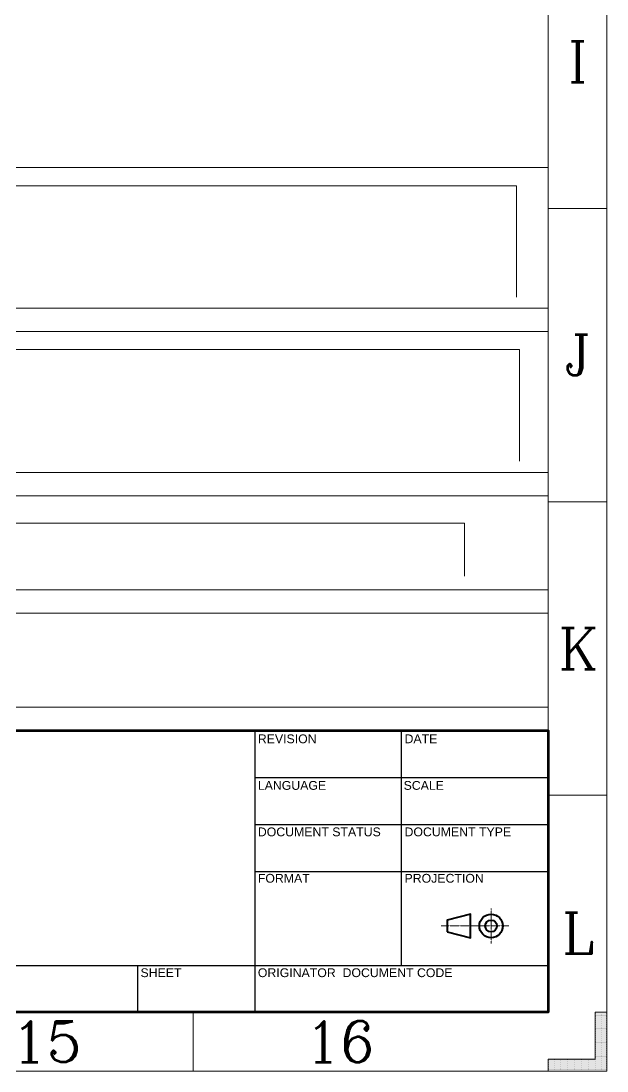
# Model space of a CAD drawing. Header units: metres. Extents: x 0 to 551036, y 0 to 1845929.
# Drawn here: x 550037 to 551036, y 1839989 to 1841778 of the extents above; entities that cross this region are included whole.
import ezdxf
from ezdxf.enums import TextEntityAlignment as Align

# ---------------------------------------------------------------- set-up
doc = ezdxf.new("R2010")
doc.units = ezdxf.units.M
doc.header["$MEASUREMENT"] = 0
doc.linetypes.add('DASHDOT', pattern=[1, 0.5, -0.25, 0, -0.25])
doc.layers.add('_0', color=7, linetype='Continuous', lineweight=0)
doc.styles.add('ROMANC', font='romanc.shx')
doc.styles.add('SEPECEN', font='arial.ttf')

# ---------------------------------------------------------------- blocks, each defined once
blk = doc.blocks.new('jqfh')
h = blk.add_hatch()
h.set_pattern_fill('DOTS', color=256, pattern_type=2)
h.set_pattern_definition([(0, (-33919.1525, -3013.3446), (0.79375, 1.5875), [0, -1.5875])])
h.paths.add_polyline_path([(20, -20), (100, -20), (100, 0), (0, 0), (0, -100), (20, -100)])
at = {"lineweight": 0, "flags": 128}
blk.add_lwpolyline([(0, 0), (0, -100), (20, -100), (20, -20), (100, -20), (100, 0), (0, 0)], close=True, dxfattribs=at)
blk = doc.blocks.new('TYF')
at = {"color": 7, "linetype": 'DASHDOT'}
for p, q in [((27.5, -30), (27.5, 30)), ((57.5, 0), (-57.5, 0))]:
    blk.add_line(p, q, dxfattribs=at)
at = {"lineweight": 40, "flags": 128}
blk.add_lwpolyline([(-47.5, -10), (-7.5, -20), (-7.5, 20), (-47.5, 10), (-47.5, -10)], close=True, dxfattribs=at)
at = {"lineweight": 40}
for radius in [20, 10]:
    blk.add_circle((27.5, 0), radius, dxfattribs=at)
blk = doc.blocks.new('A1E')
for p, q in [((6510, 1540), (8310, 1540)), ((8310, 1470), (8410, 1470)), ((6510, 1260), (8310, 1260)), ((6510, 1020), (8310, 1020)), ((8310, 970), (8410, 970)), ((6510, 820), (8310, 820)), ((8310, 500), (8310, 580)), ((8310, 470), (8410, 470)), ((7705, 100), (7705, 0))]:
    blk.add_line(p, q)
at = {"lineweight": 30}
for p, q in [((7810, 580), (7810, 100)), ((7810, 580), (8310, 580)), ((8060, 180), (8060, 580)), ((7810, 500), (8310, 500)), ((7810, 420), (8310, 420)), ((7810, 340), (8310, 340)), ((6510, 180), (8310, 180)), ((7610, 180), (7610, 100))]:
    blk.add_line(p, q, dxfattribs=at)
at = {"flags": 128}
for points in [[(0, 0), (8410, 0), (8410, 5940), (0, 5940), (0, 0)], [(250, 100), (8310, 100), (8310, 5840), (250, 5840), (250, 100)], [(6510, 1300), (8310, 1300), (8310, 1540), (6510, 1540), (6510, 1300)], [(6510, 1020), (8310, 1020), (8310, 1260), (6510, 1260), (6510, 1020)], [(6510, 820), (8310, 820), (8310, 980), (6510, 980), (6510, 820)], [(6510, 620), (8310, 620), (8310, 780), (6510, 780), (6510, 620)]]:
    blk.add_lwpolyline(points, close=True, dxfattribs=at)
for points in [[(6555.6, 1318.6), (6555.6, 1508.6), (8255.6, 1508.6), (8256, 1318.6)], [(6560.1, 1039.4), (6560.1, 1229.4), (8260.9, 1229.4), (8260.9, 1039.4)], [(7027.4, 843.5), (7027.4, 933.5), (8167.4, 933.5), (8167.4, 843.5)]]:
    blk.add_lwpolyline(points, dxfattribs=at)
at = {"lineweight": 53, "flags": 128}
blk.add_lwpolyline([(6510, 580), (8310, 580), (8310, 100), (6510, 100), (6510, 580)], close=True, dxfattribs=at)
at = {"lineweight": 30}
blk.add_blockref('TYF', (8185, 247.2), dxfattribs=at)
at = {"rotation": 180}
blk.add_blockref('jqfh', (8410, 0), dxfattribs=at)
at = {"style": 'ROMANC'}
for s, p in [('I', (8360, 1720)), ('J', (8360, 1220)), ('K', (8360, 720)), ('L', (8360, 235)), ('15', (7455, 50)), ('16', (7955, 50))]:
    blk.add_text(s, height=70, dxfattribs=at).set_placement(p, align=Align.MIDDLE_CENTER)
at = {"linetype": 'Continuous', "lineweight": 30, "style": 'SEPECEN'}
for s, p in [('REVISION', (7815, 573.6)), ('DATE', (8065, 573.6)), ('LANGUAGE', (7815, 494.2)), ('SCALE', (8063.4, 494.2)), ('DOCUMENT STATUS ', (7815, 415)), ('DOCUMENT TYPE', (8065, 415)), ('FORMAT', (7815, 335.9)), ('PROJECTION', (8065, 335.9)), ('SHEET', (7615, 175)), ('ORIGINATOR  DOCUMENT CODE', (7815, 175))]:
    blk.add_text(s, height=15, dxfattribs=at).set_placement(p, align=Align.TOP_LEFT)
at = {"style": 'SEPECEN'}
for tag, p in [('合同编号', (6710, 887.8)), ('项目名称', (7410, 700)), ('图纸名称', (7460, 364.8))]:
    blk.add_attdef(tag, text='', height=35, dxfattribs=at).set_placement(p, align=Align.MIDDLE_CENTER)
at = {"style": 'SEPECEN', "width": 0.7}
for tag, height, p in [('版次', 30, (7935, 527.2)), ('日期', 30, (8185, 527.2)), ('比例', 30, (8185, 447.2)), ('设计', 20, (6810, 380)), ('文件状态', 30, (7935, 367.2)), ('文件类型', 30, (8185, 367.2)), ('审核1', 20, (6810, 313.3)), ('校核', 20, (6810, 260)), ('图幅', 30, (7935, 247.2)), ('审核2', 20, (6810, 206.7)), ('批准', 20, (6810, 140)), ('项目文件编号', 30, (7360, 127.2)), ('页码', 30, (7710, 127.2)), ('图号', 30, (8060, 127.2))]:
    blk.add_attdef(tag, text='', height=height, dxfattribs=at).set_placement(p, align=Align.MIDDLE_CENTER)
at = {"style": 'SEPECEN', "width": 0.7, "flags": 8}
blk.add_attdef('语言', text='', height=30, dxfattribs=at).set_placement((7935, 449.3), align=Align.MIDDLE_CENTER)

msp = doc.modelspace()

# ---------------------------------------------------------------- block references
at = {"layer": '_0'}
msp.add_blockref('A1E', (542625.97334, 1839988.82863), dxfattribs=at)

doc.saveas('drawing.dxf')
